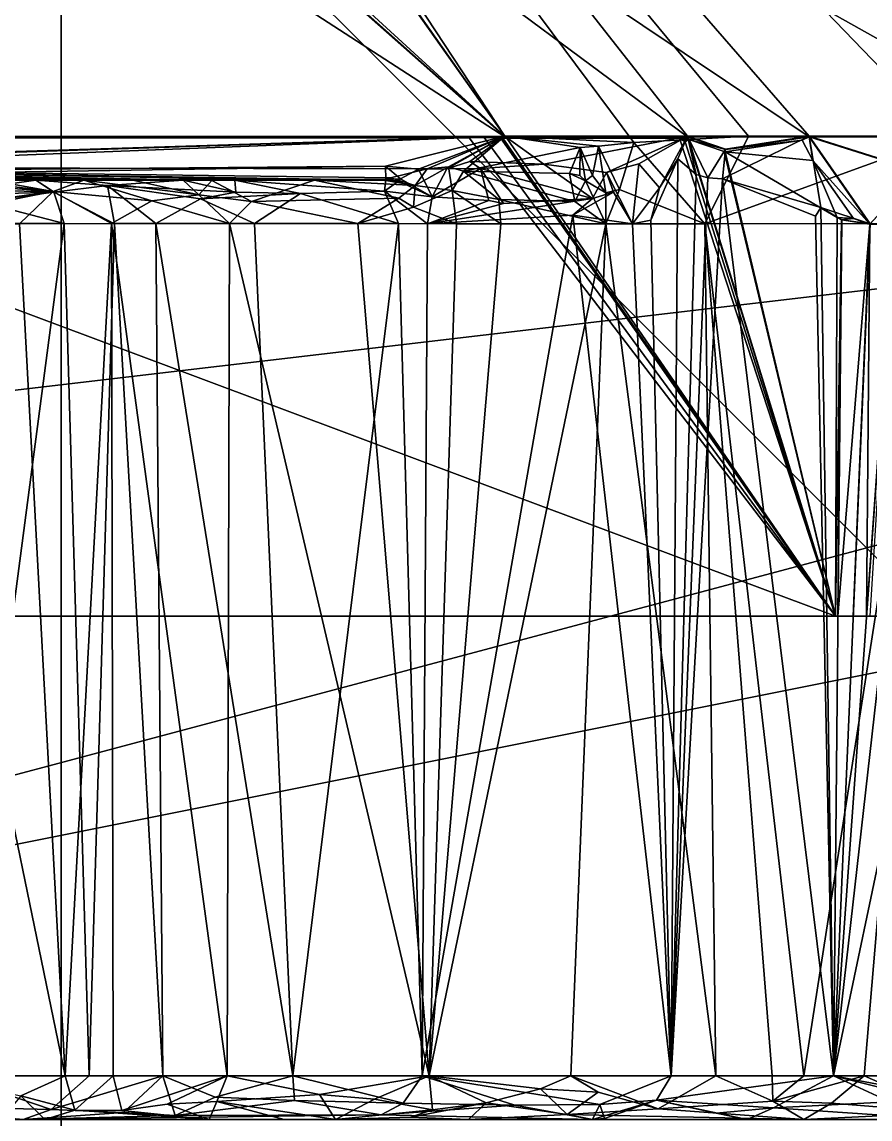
# Model space of a CAD drawing. Extents: x -30 to 83, y -53 to 60.
# Drawn here: x 4.82 to 8.7, y -9.3 to -4.28 of the extents above; entities that cross this region are included whole.
import ezdxf

# ---------------------------------------------------------------- set-up
doc = ezdxf.new("R2010")
doc.units = 0
doc.header["$MEASUREMENT"] = 0

msp = doc.modelspace()

# ---------------------------------------------------------------- linework, layer by layer
for points in [[(63.169998, -40), (-9.17, -40), (63.169998, 60)], [(-9.17, 60), (63.169998, 60), (-9.17, -40)], [(-7.187, 58, 2), (-7.187, -40, 2), (61.187, -40, 2)], [(61.187, 58, 2), (-7.187, 58, 2), (61.187, -40, 2)], [(2.69901, 1.776681, 54.30022), (25, 17.190451, 54.30022), (9.932811, -4.822289, 54.300491)], [(2.5592, 1.504281, 66.700218), (7.02967, -4.802359, 66.700218), (2.69901, 1.776681, 66.700218)], [(2.5827, 1.512871, 54.30022), (2.69901, 1.776681, 54.30022), (7.02967, -4.802359, 54.30022)], [(25.003, 1.777, 53.998001), (2.697, -0.973, 53.998001), (9.813, -4.804, 53.998001)], [(25.000391, 1.782931, 66.700218), (2.69901, 1.776681, 66.700218), (10.09194, -4.802359, 66.700218)], [(9.81355, -4.802359, 54.30022), (2.69901, 1.776681, 54.30022), (9.932811, -4.822289, 54.300491)], [(9.81355, -4.802359, 66.700218), (10.09194, -4.802359, 66.700218), (2.69901, 1.776681, 66.700218)], [(7.02967, -4.802359, 66.700218), (7.619431, -4.830999, 66.699379), (2.69901, 1.776681, 66.700218)], [(8.14322, -4.802359, 66.700218), (9.047991, -4.802359, 66.700218), (2.69901, 1.776681, 66.700218)], [(9.047991, -4.802359, 66.700218), (9.81355, -4.802359, 66.700218), (2.69901, 1.776681, 66.700218)], [(7.619431, -4.830999, 66.699379), (8.14322, -4.802359, 66.700218), (2.69901, 1.776681, 66.700218)], [(8.421611, -4.802359, 54.30022), (7.864841, -4.802359, 54.30022), (2.69901, 1.776681, 54.30022)], [(7.864841, -4.802359, 54.30022), (7.02967, -4.802359, 54.30022), (2.69901, 1.776681, 54.30022)], [(9.53516, -4.802359, 54.30022), (8.421611, -4.802359, 54.30022), (2.69901, 1.776681, 54.30022)], [(9.81355, -4.802359, 54.30022), (9.53516, -4.802359, 54.30022), (2.69901, 1.776681, 54.30022)], [(7.02967, -4.802359, 54.30022), (2.69823, -0.972269, 54.30022), (2.5827, 1.512871, 54.30022)], [(2.5592, 1.504281, 66.700218), (2.60578, -0.750719, 66.700218), (7.02967, -4.802359, 66.700218)], [(2.69685, -0.953479, 66.700218), (7.02967, -4.802359, 66.700218), (2.60578, -0.750719, 66.700218)], [(7.02967, -4.802359, 66.700218), (2.69685, -0.953479, 66.700218), (2.7, -4.803139, 66.700218)], [(-30, -1, 38), (30, -1, 38), (-30, -17, 38)], [(30, -17, 38), (-30, -17, 38), (30, -1, 38)], [(7.864, -4.804, 53.998001), (8.421, -4.804, 53.998001), (2.697, -0.973, 53.998001)], [(7.864, -4.804, 53.998001), (2.697, -0.973, 53.998001), (7.029, -4.804, 53.998001)], [(9.534, -4.804, 53.998001), (9.813, -4.804, 53.998001), (2.697, -0.973, 53.998001)], [(2.697268, -2, 53.998001), (7.029, -4.804, 53.998001), (2.697, -0.973, 53.998001)], [(8.421, -4.804, 53.998001), (9.534, -4.804, 53.998001), (2.697, -0.973, 53.998001)], [(7.02967, -4.802359, 54.30022), (2.7, -4.803139, 54.30022), (2.69823, -0.972269, 54.30022)], [(2.698, -4.804, 53.998001), (7.029, -4.804, 53.998001), (2.697268, -2, 53.998001)], [(-30, -2.998, 52.002998), (30, -2.998, 52.002998), (-4.003, -6.998, 52.002998)], [(30, -2.998, 39.998001), (-30, -2.998, 39.998001), (-30, -15.003, 39.998001)], [(-30, -15.003, 39.998001), (30, -15.003, 39.998001), (30, -2.998, 39.998001)], [(30, -6.998, 52.002998), (-4.003, -6.998, 52.002998), (30, -2.998, 52.002998)], [(5, -3, 52), (5, -3, 40), (5, -15, 40)], [(5, -3, 52), (5, -15, 40), (5, -15, 52)], [(75, -3, 52), (5, -3, 52), (21.252998, -7.997999, 52)], [(5, -15, 40), (5, -3, 40), (75, -15, 40)], [(75, -3, 40), (75, -15, 40), (5, -3, 40)], [(5, -3, 52), (5, -15, 52), (9.998001, -7.997999, 52)], [(9.998001, -7.997999, 52), (21.252998, -7.997999, 52), (5, -3, 52)], [(-4.003, -6.998, 54), (8.541072, -6.998, 54), (2.698, -4.809057, 54)], [(6.865566, -4.809057, 54), (2.698, -4.804, 53.998001), (2.698, -4.809057, 54)], [(7.029, -4.804, 53.998001), (2.698, -4.804, 53.998001), (6.865566, -4.809057, 54)], [(2.698, -4.809057, 54), (8.541072, -6.998, 54), (6.865566, -4.809057, 54)], [(6.48277, -4.939429, 54.356838), (2.7, -4.970589, 54.39249), (7.02967, -4.802359, 54.30022)], [(2.7, -4.803139, 54.30022), (7.02967, -4.802359, 54.30022), (2.7, -4.936859, 54.353519)], [(2.7, -4.936859, 54.353519), (7.02967, -4.802359, 54.30022), (2.7, -4.970589, 54.39249)], [(2.7, -4.803139, 66.700218), (2.7, -4.943999, 66.638817), (7.02967, -4.802359, 66.700218)], [(6.67409, -4.951569, 66.633163), (7.02967, -4.802359, 66.700218), (2.7, -4.943999, 66.638817)], [(6.48277, -4.939429, 54.356838), (7.02967, -4.802359, 54.30022), (6.63373, -4.952859, 54.3731)], [(6.63373, -4.952859, 54.3731), (7.02967, -4.802359, 54.30022), (6.76383, -4.950599, 54.365002)], [(6.77119, -4.942069, 66.644241), (7.02967, -4.802359, 66.700218), (6.67409, -4.951569, 66.633163)], [(6.86866, -4.917819, 54.335129), (6.76383, -4.950599, 54.365002), (7.02967, -4.802359, 54.30022)], [(6.77119, -4.942069, 66.644241), (6.839261, -4.962219, 66.623207), (7.02967, -4.802359, 66.700218)], [(6.839261, -4.962219, 66.623207), (7.373331, -4.853599, 66.695862), (7.02967, -4.802359, 66.700218)], [(6.934848, -4.807652, 54), (7.029, -4.804, 53.998001), (6.865566, -4.809057, 54)], [(6.865566, -4.809057, 54), (8.541072, -6.998, 54), (6.934848, -4.807652, 54)], [(7.20748, -4.930189, 54.337391), (6.86866, -4.917819, 54.335129), (7.02967, -4.802359, 54.30022)], [(7.009464, -4.808893, 54), (7.029, -4.804, 53.998001), (6.934848, -4.807652, 54)], [(6.934848, -4.807652, 54), (8.541072, -6.998, 54), (7.009464, -4.808893, 54)], [(7.018151, -4.80811, 54), (7.029, -4.804, 53.998001), (7.009464, -4.808893, 54)], [(7.009464, -4.808893, 54), (7.0198, -4.810571, 54), (7.018151, -4.80811, 54)], [(7.0198, -4.810571, 54), (7.009464, -4.808893, 54), (8.541072, -6.998, 54)], [(7.029, -4.804, 53.998001), (7.018151, -4.80811, 54), (7.020815, -4.808554, 54)], [(7.020815, -4.808554, 54), (7.018151, -4.80811, 54), (7.0198, -4.810571, 54)], [(7.0198, -4.810571, 54), (7.029, -4.804, 53.998001), (7.020815, -4.808554, 54)], [(7.038568, -4.810865, 54), (7.029, -4.804, 53.998001), (7.0198, -4.810571, 54)], [(7.038568, -4.810865, 54), (7.0198, -4.810571, 54), (8.541072, -6.998, 54)], [(7.828433, -4.810865, 54), (7.029, -4.804, 53.998001), (7.038568, -4.810865, 54)], [(7.029, -4.804, 53.998001), (7.828433, -4.810865, 54), (7.864, -4.804, 53.998001)], [(7.02967, -4.802359, 66.700218), (7.457591, -4.847859, 66.696999), (7.619431, -4.830999, 66.699379)], [(7.373331, -4.853599, 66.695862), (7.457591, -4.847859, 66.696999), (7.02967, -4.802359, 66.700218)], [(7.864841, -4.802359, 54.30022), (7.20748, -4.930189, 54.337391), (7.02967, -4.802359, 54.30022)], [(7.828433, -4.810865, 54), (7.038568, -4.810865, 54), (8.541072, -6.998, 54)], [(7.20748, -4.930189, 54.337391), (7.864841, -4.802359, 54.30022), (7.49355, -4.968379, 54.35033)], [(7.49355, -4.968379, 54.35033), (7.864841, -4.802359, 54.30022), (7.64196, -4.928569, 54.326328)], [(8.14322, -4.802359, 66.700218), (7.619431, -4.830999, 66.699379), (7.94399, -5.202229, 66.653648)], [(7.73642, -5.038079, 54.362251), (7.64196, -4.928569, 54.326328), (7.864841, -4.802359, 54.30022)], [(7.864841, -4.802359, 54.30022), (7.82039, -4.905899, 54.3097), (7.73642, -5.038079, 54.362251)], [(7.82039, -4.905899, 54.3097), (7.864841, -4.802359, 54.30022), (7.904591, -4.977239, 54.32859)], [(7.84916, -4.81064, 54), (7.864, -4.804, 53.998001), (7.828433, -4.810865, 54)], [(7.846846, -4.813692, 54), (7.84916, -4.81064, 54), (7.828433, -4.810865, 54)], [(7.828433, -4.810865, 54), (8.541072, -6.998, 54), (7.854, -4.826889, 54)], [(7.846846, -4.813692, 54), (7.828433, -4.810865, 54), (7.854, -4.826889, 54)], [(7.864, -4.804, 53.998001), (7.84916, -4.81064, 54), (7.846846, -4.813692, 54)], [(7.859838, -4.811581, 54), (7.864, -4.804, 53.998001), (7.846846, -4.813692, 54)], [(7.859838, -4.811581, 54), (7.846846, -4.813692, 54), (7.854, -4.826889, 54)], [(7.866857, -4.8165, 54), (7.864, -4.804, 53.998001), (7.854, -4.826889, 54)], [(7.854, -4.826889, 54), (7.864, -4.804, 53.998001), (7.859838, -4.811581, 54)], [(7.854, -4.826889, 54), (8.541072, -6.998, 54), (7.866857, -4.8165, 54)], [(7.864, -4.804, 53.998001), (7.870345, -4.817103, 54), (8.038, -4.863, 53.998001)], [(7.870345, -4.817103, 54), (7.864, -4.804, 53.998001), (7.866857, -4.8165, 54)], [(8.038, -4.863, 53.998001), (8.421, -4.804, 53.998001), (7.864, -4.804, 53.998001)], [(8.0386, -4.861809, 54.299999), (7.95679, -4.992759, 54.32906), (7.864841, -4.802359, 54.30022)], [(8.421611, -4.802359, 54.30022), (8.0386, -4.861809, 54.299999), (7.864841, -4.802359, 54.30022)], [(7.95679, -4.992759, 54.32906), (7.904591, -4.977239, 54.32859), (7.864841, -4.802359, 54.30022)], [(7.870345, -4.817103, 54), (7.866857, -4.8165, 54), (8.541072, -6.998, 54)], [(8.032345, -4.872035, 54), (8.038, -4.863, 53.998001), (7.870345, -4.817103, 54)], [(8.032345, -4.872035, 54), (7.870345, -4.817103, 54), (8.541072, -6.998, 54)], [(9.00358, -5.201459, 66.68441), (9.047991, -4.802359, 66.700218), (7.94399, -5.202229, 66.653648)], [(8.14322, -4.802359, 66.700218), (7.94399, -5.202229, 66.653648), (9.047991, -4.802359, 66.700218)], [(8.47397, -5.127789, 54.306149), (8.02459, -4.996419, 54.325909), (8.421611, -4.802359, 54.30022)], [(8.0386, -4.861809, 54.299999), (8.421611, -4.802359, 54.30022), (8.02459, -4.996419, 54.325909)], [(8.421, -4.804, 53.998001), (8.038, -4.863, 53.998001), (8.38924, -4.81952, 54)], [(8.438334, -4.912333, 54), (8.421, -4.804, 53.998001), (8.38924, -4.81952, 54)], [(8.421, -4.804, 53.998001), (8.438334, -4.912333, 54), (8.699, -5.204, 53.998001)], [(8.421, -4.804, 53.998001), (8.699, -5.204, 53.998001), (8.92, -4.962, 53.999001)], [(8.421, -4.804, 53.998001), (8.92, -4.962, 53.999001), (9.534, -4.804, 53.998001)], [(8.700001, -5.202229, 54.30022), (8.421611, -4.802359, 54.30022), (8.921181, -4.960719, 54.301949)], [(8.421611, -4.802359, 54.30022), (9.53516, -4.802359, 54.30022), (8.921181, -4.960719, 54.301949)], [(8.700001, -5.202229, 54.30022), (8.47397, -5.127789, 54.306149), (8.421611, -4.802359, 54.30022)], [(6.839261, -4.962219, 66.623207), (7.32478, -4.973029, 66.635841), (7.373331, -4.853599, 66.695862)], [(7.373331, -4.853599, 66.695862), (7.32478, -4.973029, 66.635841), (7.37215, -4.981309, 66.631851)], [(7.373331, -4.853599, 66.695862), (7.37215, -4.981309, 66.631851), (7.39729, -5.006779, 66.613533)], [(7.373331, -4.853599, 66.695862), (7.42939, -4.981219, 66.636459), (7.457591, -4.847859, 66.696999)], [(7.373331, -4.853599, 66.695862), (7.39729, -5.006779, 66.613533), (7.42939, -4.981219, 66.636459)], [(7.42939, -4.981219, 66.636459), (7.49157, -5.060579, 66.598343), (7.457591, -4.847859, 66.696999)], [(7.457591, -4.847859, 66.696999), (7.5532, -5.045719, 66.613358), (7.619431, -4.830999, 66.699379)], [(7.457591, -4.847859, 66.696999), (7.49157, -5.060579, 66.598343), (7.5532, -5.045719, 66.613358)], [(7.619431, -4.830999, 66.699379), (7.5532, -5.045719, 66.613358), (7.94399, -5.202229, 66.653648)], [(8.0386, -4.861809, 54.299999), (8.02459, -4.996419, 54.325909), (7.95679, -4.992759, 54.32906)], [(8.03688, -4.8738, 54), (8.038, -4.863, 53.998001), (8.032345, -4.872035, 54)], [(8.03688, -4.8738, 54), (8.38924, -4.81952, 54), (8.038, -4.863, 53.998001)], [(8.438334, -4.912333, 54), (8.38924, -4.81952, 54), (8.03688, -4.8738, 54)], [(6.91705, -4.949599, 54.361401), (6.76383, -4.950599, 54.365002), (6.86866, -4.917819, 54.335129)], [(7.20748, -4.930189, 54.337391), (6.91705, -4.949599, 54.361401), (6.86866, -4.917819, 54.335129)], [(7.78947, -9.100949, 54.371361), (7.69628, -5.186109, 54.382099), (7.82039, -4.905899, 54.3097)], [(7.73642, -5.038079, 54.362251), (7.82039, -4.905899, 54.3097), (7.69628, -5.186109, 54.382099)], [(7.78947, -9.100949, 54.371361), (7.82039, -4.905899, 54.3097), (7.904591, -4.977239, 54.32859)], [(8.032345, -4.872035, 54), (8.541072, -6.998, 54), (8.03688, -4.8738, 54)], [(8.5498, -5.1738, 54), (8.03688, -4.8738, 54), (8.541072, -6.998, 54)], [(8.03688, -4.8738, 54), (8.5498, -5.1738, 54), (8.438334, -4.912333, 54)], [(8.623667, -5.179, 54), (8.699, -5.204, 53.998001), (8.438334, -4.912333, 54)], [(8.623667, -5.179, 54), (8.438334, -4.912333, 54), (8.5498, -5.1738, 54)], [(2.69895, -4.998839, 54.465302), (6.48277, -4.939429, 54.356838), (6.48486, -4.999809, 54.48209)], [(2.7, -4.970589, 54.39249), (6.48277, -4.939429, 54.356838), (2.69895, -4.998839, 54.465302)], [(4.672091, -5.002289, 65.47374), (4.88426, -5.002299, 65.637337), (2.7, -4.943999, 66.638817)], [(2.7, -4.943999, 66.638817), (4.88426, -5.002299, 65.637337), (5.102611, -5.002299, 65.792549)], [(5.102611, -5.002299, 65.792549), (5.327271, -5.002299, 65.938477), (2.7, -4.943999, 66.638817)], [(5.327271, -5.002299, 65.938477), (5.55785, -5.002299, 66.074883), (2.7, -4.943999, 66.638817)], [(5.55785, -5.002299, 66.074883), (5.688301, -5.004359, 66.114677), (2.7, -4.943999, 66.638817)], [(5.688301, -5.004359, 66.114677), (6.15884, -5.002399, 66.36937), (2.7, -4.943999, 66.638817)], [(6.47492, -5.002279, 66.500557), (2.7, -4.943999, 66.638817), (6.15884, -5.002399, 66.36937)], [(6.505661, -4.992549, 66.548103), (6.67409, -4.951569, 66.633163), (2.7, -4.943999, 66.638817)], [(6.505661, -4.992549, 66.548103), (2.7, -4.943999, 66.638817), (6.47492, -5.002279, 66.500557)], [(6.551661, -4.996619, 54.465881), (6.48486, -4.999809, 54.48209), (6.48277, -4.939429, 54.356838)], [(6.48277, -4.939429, 54.356838), (6.63373, -4.952859, 54.3731), (6.551661, -4.996619, 54.465881)], [(6.67409, -4.951569, 66.633163), (6.505661, -4.992549, 66.548103), (6.6192, -5.027919, 66.449181)], [(6.69629, -5.079009, 54.587421), (6.551661, -4.996619, 54.465881), (6.63373, -4.952859, 54.3731)], [(6.78825, -5.050089, 66.466888), (6.77119, -4.942069, 66.644241), (6.6192, -5.027919, 66.449181)], [(6.77119, -4.942069, 66.644241), (6.67409, -4.951569, 66.633163), (6.6192, -5.027919, 66.449181)], [(6.76383, -4.950599, 54.365002), (6.69629, -5.079009, 54.587421), (6.63373, -4.952859, 54.3731)], [(6.91705, -4.949599, 54.361401), (6.95631, -5.096189, 54.526089), (6.69629, -5.079009, 54.587421)], [(6.76383, -4.950599, 54.365002), (6.91705, -4.949599, 54.361401), (6.69629, -5.079009, 54.587421)], [(6.839261, -4.962219, 66.623207), (6.77119, -4.942069, 66.644241), (6.78825, -5.050089, 66.466888)], [(6.839261, -4.962219, 66.623207), (6.78825, -5.050089, 66.466888), (7.00133, -5.091249, 66.488762)], [(7.00133, -5.091249, 66.488762), (7.3488, -5.100429, 66.563004), (6.839261, -4.962219, 66.623207)], [(6.839261, -4.962219, 66.623207), (7.3488, -5.100429, 66.563004), (7.32478, -4.973029, 66.635841)], [(7.430221, -5.086389, 54.418491), (6.91705, -4.949599, 54.361401), (7.20748, -4.930189, 54.337391)], [(7.430221, -5.086389, 54.418491), (7.022501, -5.110209, 54.515301), (6.91705, -4.949599, 54.361401)], [(6.91705, -4.949599, 54.361401), (7.022501, -5.110209, 54.515301), (6.95631, -5.096189, 54.526089)], [(7.20748, -4.930189, 54.337391), (7.49355, -4.968379, 54.35033), (7.430221, -5.086389, 54.418491)], [(7.49355, -4.968379, 54.35033), (7.52627, -5.057479, 54.396198), (7.430221, -5.086389, 54.418491)], [(7.64196, -4.928569, 54.326328), (7.612791, -5.202229, 54.39629), (7.49355, -4.968379, 54.35033)], [(7.52627, -5.057479, 54.396198), (7.49355, -4.968379, 54.35033), (7.612791, -5.202229, 54.39629)], [(7.612791, -5.202229, 54.39629), (7.64196, -4.928569, 54.326328), (7.73642, -5.038079, 54.362251)], [(8.812, -5.204, 53.999001), (8.92, -4.962, 53.999001), (8.699, -5.204, 53.998001)], [(2.69895, -4.998839, 54.465302), (5.793571, -5.002289, 54.798229), (5.55785, -5.002299, 54.92556)], [(5.55785, -5.002299, 54.92556), (4.88426, -5.002299, 55.363102), (2.69895, -4.998839, 54.465302)], [(6.48486, -4.999809, 54.48209), (5.793571, -5.002289, 54.798229), (2.69895, -4.998839, 54.465302)], [(4.88426, -5.002299, 55.363102), (4.46797, -5.002299, 55.70023), (2.69895, -4.998839, 54.465302)], [(4.96293, -5.054399, 65.531418), (4.270781, -5.002299, 65.118874), (4.1666, -5.045869, 64.847687)], [(4.270781, -5.002299, 65.118874), (4.96293, -5.054399, 65.531418), (4.52764, -5.003329, 65.333229)], [(4.375041, -5.075049, 55.990292), (4.88426, -5.002299, 55.363102), (4.96606, -5.058199, 55.473228)], [(4.88426, -5.002299, 55.363102), (4.375041, -5.075049, 55.990292), (4.46797, -5.002299, 55.70023)], [(4.672091, -5.002289, 65.47374), (4.52764, -5.003329, 65.333229), (4.96293, -5.054399, 65.531418)], [(4.96293, -5.054399, 65.531418), (4.88426, -5.002299, 65.637337), (4.672091, -5.002289, 65.47374)], [(4.96293, -5.054399, 65.531418), (5.102611, -5.002299, 65.792549), (4.88426, -5.002299, 65.637337)], [(5.21157, -5.027959, 55.25132), (4.96606, -5.058199, 55.473228), (4.88426, -5.002299, 55.363102)], [(5.21157, -5.027959, 55.25132), (4.88426, -5.002299, 55.363102), (5.55785, -5.002299, 54.92556)], [(5.414041, -5.097589, 65.798576), (5.102611, -5.002299, 65.792549), (4.96293, -5.054399, 65.531418)], [(5.102611, -5.002299, 65.792549), (5.414041, -5.097589, 65.798576), (5.63007, -5.069539, 65.946739)], [(5.102611, -5.002299, 65.792549), (5.63007, -5.069539, 65.946739), (5.327271, -5.002299, 65.938477)], [(5.79821, -5.058589, 54.951832), (5.21157, -5.027959, 55.25132), (5.55785, -5.002299, 54.92556)], [(5.63007, -5.069539, 65.946739), (5.55785, -5.002299, 66.074883), (5.327271, -5.002299, 65.938477)], [(5.793571, -5.002289, 54.798229), (5.79821, -5.058589, 54.951832), (5.55785, -5.002299, 54.92556)], [(5.688301, -5.004359, 66.114677), (5.55785, -5.002299, 66.074883), (5.63007, -5.069539, 65.946739)], [(5.688301, -5.004359, 66.114677), (5.63007, -5.069539, 65.946739), (5.87092, -5.100829, 66.050461)], [(6.15884, -5.002399, 66.36937), (5.688301, -5.004359, 66.114677), (5.87092, -5.100829, 66.050461)], [(5.793571, -5.002289, 54.798229), (6.48486, -4.999809, 54.48209), (6.478611, -5.053939, 54.639591)], [(5.793571, -5.002289, 54.798229), (6.478611, -5.053939, 54.639591), (6.093781, -5.063629, 54.810402)], [(5.79821, -5.058589, 54.951832), (5.793571, -5.002289, 54.798229), (6.093781, -5.063629, 54.810402)], [(5.87092, -5.100829, 66.050461), (6.54378, -5.084699, 66.355919), (6.15884, -5.002399, 66.36937)], [(6.15884, -5.002399, 66.36937), (6.6192, -5.027919, 66.449181), (6.47492, -5.002279, 66.500557)], [(6.54378, -5.084699, 66.355919), (6.6192, -5.027919, 66.449181), (6.15884, -5.002399, 66.36937)], [(6.47492, -5.002279, 66.500557), (6.6192, -5.027919, 66.449181), (6.505661, -4.992549, 66.548103)], [(6.478611, -5.053939, 54.639591), (6.48486, -4.999809, 54.48209), (6.54285, -5.007639, 54.52021)], [(6.69629, -5.079009, 54.587421), (6.478611, -5.053939, 54.639591), (6.54285, -5.007639, 54.52021)], [(6.551661, -4.996619, 54.465881), (6.54285, -5.007639, 54.52021), (6.48486, -4.999809, 54.48209)], [(6.69629, -5.079009, 54.587421), (6.54285, -5.007639, 54.52021), (6.551661, -4.996619, 54.465881)], [(7.37215, -4.981309, 66.631851), (7.32478, -4.973029, 66.635841), (7.39729, -5.006779, 66.613533)], [(7.39729, -5.006779, 66.613533), (7.32478, -4.973029, 66.635841), (7.3488, -5.100429, 66.563004)], [(7.49115, -5.202229, 66.57885), (7.39729, -5.006779, 66.613533), (7.3488, -5.100429, 66.563004)], [(7.39729, -5.006779, 66.613533), (7.49157, -5.060579, 66.598343), (7.42939, -4.981219, 66.636459)], [(7.39729, -5.006779, 66.613533), (7.49115, -5.202229, 66.57885), (7.49157, -5.060579, 66.598343)], [(7.78947, -9.100949, 54.371361), (7.904591, -4.977239, 54.32859), (7.95679, -4.992759, 54.32906)], [(8.02459, -4.996419, 54.325909), (7.78947, -9.100949, 54.371361), (7.95679, -4.992759, 54.32906)], [(8.53201, -9.100949, 54.302509), (7.78947, -9.100949, 54.371361), (8.02459, -4.996419, 54.325909)], [(8.47397, -5.127789, 54.306149), (8.450541, -5.167469, 54.306129), (8.02459, -4.996419, 54.325909)], [(8.450541, -5.167469, 54.306129), (8.53201, -9.100949, 54.302509), (8.02459, -4.996419, 54.325909)], [(4.96293, -5.054399, 65.531418), (4.1666, -5.045869, 64.847687), (4.39784, -5.131939, 64.986374)], [(4.80932, -5.202229, 65.327499), (4.96293, -5.054399, 65.531418), (4.21381, -5.202229, 64.779716)], [(4.96293, -5.054399, 65.531418), (4.39784, -5.131939, 64.986374), (4.21381, -5.202229, 64.779716)], [(4.63121, -5.102169, 55.78677), (4.375041, -5.075049, 55.990292), (4.96606, -5.058199, 55.473228)], [(4.63121, -5.102169, 55.78677), (4.96606, -5.058199, 55.473228), (5.013061, -5.201829, 55.51561)], [(4.96293, -5.054399, 65.531418), (4.80932, -5.202229, 65.327499), (5.22921, -5.201829, 65.637657)], [(5.414041, -5.097589, 65.798576), (4.96293, -5.054399, 65.531418), (5.22921, -5.201829, 65.637657)], [(4.96606, -5.058199, 55.473228), (5.21157, -5.027959, 55.25132), (5.24381, -5.202229, 55.352909)], [(4.96606, -5.058199, 55.473228), (5.24381, -5.202229, 55.352909), (5.013061, -5.201829, 55.51561)], [(5.24381, -5.202229, 55.352909), (5.21157, -5.027959, 55.25132), (5.432271, -5.200659, 55.231251)], [(5.432271, -5.200659, 55.231251), (5.21157, -5.027959, 55.25132), (5.6369, -5.088509, 55.065811)], [(5.6369, -5.088509, 55.065811), (5.21157, -5.027959, 55.25132), (5.79821, -5.058589, 54.951832)], [(6.093781, -5.063629, 54.810402), (5.6369, -5.088509, 55.065811), (5.79821, -5.058589, 54.951832)], [(5.6369, -5.088509, 55.065811), (6.093781, -5.063629, 54.810402), (5.8844, -5.200659, 54.97641)], [(6.093781, -5.063629, 54.810402), (6.54249, -5.200659, 54.68771), (5.8844, -5.200659, 54.97641)], [(6.478611, -5.053939, 54.639591), (6.54249, -5.200659, 54.68771), (6.093781, -5.063629, 54.810402)], [(6.67469, -5.202229, 54.64035), (6.478611, -5.053939, 54.639591), (6.69629, -5.079009, 54.587421)], [(6.67469, -5.202229, 54.64035), (6.54249, -5.200659, 54.68771), (6.478611, -5.053939, 54.639591)], [(6.61049, -5.126999, 66.353821), (6.6192, -5.027919, 66.449181), (6.54378, -5.084699, 66.355919)], [(6.78825, -5.050089, 66.466888), (6.6192, -5.027919, 66.449181), (6.61049, -5.126999, 66.353821)], [(6.78825, -5.050089, 66.466888), (6.61049, -5.126999, 66.353821), (6.80743, -5.202229, 66.404297)], [(7.00133, -5.091249, 66.488762), (6.78825, -5.050089, 66.466888), (7.01088, -5.202229, 66.465332)], [(6.80743, -5.202229, 66.404297), (7.01088, -5.202229, 66.465332), (6.78825, -5.050089, 66.466888)], [(7.52627, -5.057479, 54.396198), (7.612791, -5.202229, 54.39629), (7.339641, -5.163869, 54.450272)], [(7.430221, -5.086389, 54.418491), (7.52627, -5.057479, 54.396198), (7.339641, -5.163869, 54.450272)], [(7.5532, -5.045719, 66.613358), (7.49157, -5.060579, 66.598343), (7.49115, -5.202229, 66.57885)], [(7.94399, -5.202229, 66.653648), (7.5532, -5.045719, 66.613358), (7.49115, -5.202229, 66.57885)], [(7.612791, -5.202229, 54.39629), (7.73642, -5.038079, 54.362251), (7.69628, -5.186109, 54.382099)], [(5.013061, -5.201829, 55.51561), (4.31297, -5.201829, 56.121132), (4.63121, -5.102169, 55.78677)], [(5.414041, -5.097589, 65.798576), (5.22921, -5.201829, 65.637657), (5.77003, -5.200659, 65.962677)], [(5.63007, -5.069539, 65.946739), (5.414041, -5.097589, 65.798576), (5.77003, -5.200659, 65.962677)], [(5.432271, -5.200659, 55.231251), (5.6369, -5.088509, 55.065811), (5.8844, -5.200659, 54.97641)], [(5.63007, -5.069539, 65.946739), (5.77003, -5.200659, 65.962677), (5.87092, -5.100829, 66.050461)], [(5.87092, -5.100829, 66.050461), (5.77003, -5.200659, 65.962677), (6.35625, -5.200659, 66.240158)], [(6.35625, -5.200659, 66.240158), (6.54378, -5.084699, 66.355919), (5.87092, -5.100829, 66.050461)], [(6.35625, -5.200659, 66.240158), (6.61049, -5.126999, 66.353821), (6.54378, -5.084699, 66.355919)], [(6.95631, -5.096189, 54.526089), (6.67469, -5.202229, 54.64035), (6.69629, -5.079009, 54.587421)], [(7.339641, -5.163869, 54.450272), (6.67469, -5.202229, 54.64035), (7.430221, -5.086389, 54.418491)], [(7.022501, -5.110209, 54.515301), (7.430221, -5.086389, 54.418491), (6.67469, -5.202229, 54.64035)], [(7.022501, -5.110209, 54.515301), (6.67469, -5.202229, 54.64035), (6.95631, -5.096189, 54.526089)], [(7.01088, -5.202229, 66.465332), (7.49115, -5.202229, 66.57885), (7.00133, -5.091249, 66.488762)], [(7.3488, -5.100429, 66.563004), (7.00133, -5.091249, 66.488762), (7.49115, -5.202229, 66.57885)], [(6.35625, -5.200659, 66.240158), (6.80743, -5.202229, 66.404297), (6.61049, -5.126999, 66.353821)], [(6.67469, -5.202229, 54.64035), (7.339641, -5.163869, 54.450272), (6.65159, -9.100949, 54.652222)], [(6.65159, -9.100949, 54.652222), (7.339641, -5.163869, 54.450272), (7.78947, -9.100949, 54.371361)], [(7.339641, -5.163869, 54.450272), (7.612791, -5.202229, 54.39629), (7.78947, -9.100949, 54.371361)], [(8.450541, -5.167469, 54.306129), (8.47397, -5.127789, 54.306149), (8.53201, -9.100949, 54.302509)], [(8.47397, -5.127789, 54.306149), (8.700001, -5.202229, 54.30022), (8.570271, -5.184039, 54.30191)], [(8.570271, -5.184039, 54.30191), (8.53201, -9.100949, 54.302509), (8.47397, -5.127789, 54.306149)], [(4.80932, -5.202229, 65.327499), (4.21381, -5.202229, 64.779716), (5.01791, -9.100949, 65.488419)], [(5.01791, -9.100949, 65.488419), (4.21381, -5.202229, 64.779716), (4.400311, -9.100949, 64.967064)], [(4.31297, -5.201829, 56.121132), (5.013061, -5.201829, 55.51561), (4.49943, -9.100949, 55.942039)], [(4.49943, -9.100949, 55.942039), (5.013061, -5.201829, 55.51561), (5.12807, -9.100949, 55.434349)], [(5.22921, -5.201829, 65.637657), (4.80932, -5.202229, 65.327499), (5.01791, -9.100949, 65.488419)], [(5.24381, -5.202229, 55.352909), (5.12807, -9.100949, 55.434349), (5.013061, -5.201829, 55.51561)], [(5.01791, -9.100949, 65.488419), (5.23823, -9.100949, 65.643768), (5.22921, -5.201829, 65.637657)], [(5.12807, -9.100949, 55.434349), (5.24381, -5.202229, 55.352909), (5.46509, -9.100949, 55.211052)], [(5.22921, -5.201829, 65.637657), (5.759161, -9.100949, 65.953789), (5.77003, -5.200659, 65.962677)], [(5.23823, -9.100949, 65.643768), (5.759161, -9.100949, 65.953789), (5.22921, -5.201829, 65.637657)], [(5.432271, -5.200659, 55.231251), (5.46509, -9.100949, 55.211052), (5.24381, -5.202229, 55.352909)], [(5.8844, -5.200659, 54.97641), (6.058681, -9.100949, 54.89262), (5.432271, -5.200659, 55.231251)], [(5.46509, -9.100949, 55.211052), (5.432271, -5.200659, 55.231251), (6.058681, -9.100949, 54.89262)], [(5.759161, -9.100949, 65.953789), (6.6822, -9.100949, 66.362679), (5.77003, -5.200659, 65.962677)], [(6.35625, -5.200659, 66.240158), (5.77003, -5.200659, 65.962677), (6.6822, -9.100949, 66.362679)], [(5.8844, -5.200659, 54.97641), (6.54249, -5.200659, 54.68771), (6.058681, -9.100949, 54.89262)], [(6.65159, -9.100949, 54.652222), (6.058681, -9.100949, 54.89262), (6.54249, -5.200659, 54.68771)], [(6.80743, -5.202229, 66.404297), (6.35625, -5.200659, 66.240158), (6.6822, -9.100949, 66.362679)], [(6.67469, -5.202229, 54.64035), (6.65159, -9.100949, 54.652222), (6.54249, -5.200659, 54.68771)], [(7.01088, -5.202229, 66.465332), (6.6822, -9.100949, 66.362679), (7.49115, -5.202229, 66.57885)], [(7.330491, -9.100949, 66.54557), (7.49115, -5.202229, 66.57885), (6.6822, -9.100949, 66.362679)], [(7.01088, -5.202229, 66.465332), (6.80743, -5.202229, 66.404297), (6.6822, -9.100949, 66.362679)], [(7.99431, -9.100949, 66.65992), (7.49115, -5.202229, 66.57885), (7.330491, -9.100949, 66.54557)], [(7.94399, -5.202229, 66.653648), (7.49115, -5.202229, 66.57885), (7.99431, -9.100949, 66.65992)], [(7.69628, -5.186109, 54.382099), (7.78947, -9.100949, 54.371361), (7.612791, -5.202229, 54.39629)], [(9.00358, -5.201459, 66.68441), (7.94399, -5.202229, 66.653648), (8.397221, -9.100949, 66.691566)], [(8.397221, -9.100949, 66.691566), (7.94399, -5.202229, 66.653648), (8.25245, -9.100949, 66.684052)], [(8.25245, -9.100949, 66.684052), (7.94399, -5.202229, 66.653648), (7.99431, -9.100949, 66.65992)], [(9.00358, -5.201459, 66.68441), (8.397221, -9.100949, 66.691566), (8.672111, -9.100949, 66.698799)], [(8.700001, -5.202229, 54.30022), (8.53201, -9.100949, 54.302509), (8.570271, -5.184039, 54.30191)], [(8.700001, -5.202229, 54.30022), (8.81251, -5.202229, 54.301239), (8.53201, -9.100949, 54.302509)], [(8.81251, -5.202229, 54.301239), (8.97243, -5.202229, 54.30621), (8.53201, -9.100949, 54.302509)], [(8.97243, -5.202229, 54.30621), (9.35112, -5.202229, 54.334499), (8.53201, -9.100949, 54.302509)], [(8.53201, -9.100949, 54.302509), (9.35112, -5.202229, 54.334499), (9.473391, -9.100949, 54.350132)], [(8.5498, -5.1738, 54), (8.541072, -6.998, 54), (8.569, -5.185, 53.999001)], [(8.551416, -6.998, 53.999462), (8.569, -5.185, 53.999001), (8.541072, -6.998, 54)], [(8.5498, -5.1738, 54), (8.569, -5.185, 53.999001), (8.623667, -5.179, 54)], [(8.569, -5.185, 53.999001), (8.551416, -6.998, 53.999462), (8.699, -5.204, 53.998001)], [(8.6217, -6.998, 53.99892), (8.699, -5.204, 53.998001), (8.551416, -6.998, 53.999462)], [(8.699, -5.204, 53.998001), (8.623667, -5.179, 54), (8.569, -5.185, 53.999001)], [(8.699, -5.204, 53.998001), (8.6217, -6.998, 53.99892), (8.682707, -6.998, 53.999458)], [(9.070971, -9.100949, 66.689102), (9.00358, -5.201459, 66.68441), (8.672111, -9.100949, 66.698799)], [(8.682707, -6.998, 53.999458), (8.699983, -6.998, 54), (8.812, -5.204, 53.999001)], [(8.682707, -6.998, 53.999458), (8.812, -5.204, 53.999001), (8.699, -5.204, 53.998001)], [(8.6217, -6.998, 53.99892), (-4.003, -6.998, 52.002998), (8.682707, -6.998, 53.999458)], [(8.551416, -6.998, 53.999462), (-4.003, -6.998, 52.002998), (8.6217, -6.998, 53.99892)], [(-4.003, -6.998, 54), (-4.003, -6.998, 52.002998), (8.541072, -6.998, 54)], [(8.551416, -6.998, 53.999462), (8.541072, -6.998, 54), (-4.003, -6.998, 52.002998)], [(30, -6.998, 52.002998), (8.682707, -6.998, 53.999458), (-4.003, -6.998, 52.002998)], [(8.682707, -6.998, 53.999458), (30, -6.998, 52.002998), (8.699983, -6.998, 54)], [(9.998001, -13.003, 52), (9.998001, -7.997999, 52), (5, -15, 52)], [(4.49943, -9.100949, 55.942039), (4.95377, -9.255409, 55.659241), (4.06459, -9.23354, 56.461658)], [(4.81452, -9.192829, 65.301567), (5.01791, -9.100949, 65.488419), (4.400311, -9.100949, 64.967064)], [(4.95377, -9.255409, 55.659241), (4.49943, -9.100949, 55.942039), (5.12807, -9.100949, 55.434349)], [(4.81452, -9.192829, 65.301567), (5.061491, -9.258149, 65.418678), (5.01791, -9.100949, 65.488419)], [(5.46509, -9.100949, 55.211052), (4.95377, -9.255409, 55.659241), (5.12807, -9.100949, 55.434349)], [(5.28491, -9.268139, 55.437912), (4.95377, -9.255409, 55.659241), (5.46509, -9.100949, 55.211052)], [(5.23823, -9.100949, 65.643768), (5.01791, -9.100949, 65.488419), (5.061491, -9.258149, 65.418678)], [(5.061491, -9.258149, 65.418678), (5.276731, -9.25882, 65.574661), (5.23823, -9.100949, 65.643768)], [(5.759161, -9.100949, 65.953789), (5.23823, -9.100949, 65.643768), (5.276731, -9.25882, 65.574661)], [(5.48501, -9.22998, 65.743462), (5.759161, -9.100949, 65.953789), (5.276731, -9.25882, 65.574661)], [(5.46509, -9.100949, 55.211052), (5.52069, -9.28231, 55.31517), (5.28491, -9.268139, 55.437912)], [(5.70466, -9.19844, 55.102402), (5.46509, -9.100949, 55.211052), (6.058681, -9.100949, 54.89262)], [(5.46509, -9.100949, 55.211052), (5.70466, -9.19844, 55.102402), (5.52069, -9.28231, 55.31517)], [(5.48501, -9.22998, 65.743462), (5.71132, -9.217849, 65.886047), (5.759161, -9.100949, 65.953789)], [(6.058681, -9.100949, 54.89262), (6.066791, -9.213369, 54.928169), (5.70466, -9.19844, 55.102402)], [(5.759161, -9.100949, 65.953789), (5.71132, -9.217849, 65.886047), (6.18205, -9.186659, 66.142593)], [(6.6822, -9.100949, 66.362679), (5.759161, -9.100949, 65.953789), (6.18205, -9.186659, 66.142593)], [(6.65159, -9.100949, 54.652222), (6.563931, -9.225359, 54.730282), (6.058681, -9.100949, 54.89262)], [(6.058681, -9.100949, 54.89262), (6.563931, -9.225359, 54.730282), (6.066791, -9.213369, 54.928169)], [(6.43341, -9.207859, 66.236526), (6.6822, -9.100949, 66.362679), (6.18205, -9.186659, 66.142593)], [(6.6822, -9.100949, 66.362679), (6.43341, -9.207859, 66.236526), (6.69869, -9.256469, 66.288879)], [(6.563931, -9.225359, 54.730282), (6.65159, -9.100949, 54.652222), (7.07468, -9.234639, 54.57637)], [(7.46379, -9.232329, 54.480911), (6.65159, -9.100949, 54.652222), (7.78947, -9.100949, 54.371361)], [(7.07468, -9.234639, 54.57637), (6.65159, -9.100949, 54.652222), (7.46379, -9.232329, 54.480911)], [(6.6822, -9.100949, 66.362679), (6.69869, -9.256469, 66.288879), (6.944221, -9.22438, 66.396217)], [(7.19265, -9.160789, 66.503723), (6.6822, -9.100949, 66.362679), (6.944221, -9.22438, 66.396217)], [(7.19265, -9.160789, 66.503723), (7.330491, -9.100949, 66.54557), (6.6822, -9.100949, 66.362679)], [(7.455861, -9.174969, 66.558151), (7.330491, -9.100949, 66.54557), (7.19265, -9.160789, 66.503723)], [(7.330491, -9.100949, 66.54557), (7.455861, -9.174969, 66.558151), (7.729701, -9.251909, 66.546547)], [(7.330491, -9.100949, 66.54557), (7.729701, -9.251909, 66.546547), (7.99431, -9.100949, 66.65992)], [(7.78947, -9.100949, 54.371361), (7.723021, -9.211729, 54.412251), (7.46379, -9.232329, 54.480911)], [(8.25718, -9.247659, 54.381752), (7.723021, -9.211729, 54.412251), (8.53201, -9.100949, 54.302509)], [(8.53201, -9.100949, 54.302509), (7.723021, -9.211729, 54.412251), (7.78947, -9.100949, 54.371361)], [(8.25557, -9.216089, 66.640984), (7.99431, -9.100949, 66.65992), (7.729701, -9.251909, 66.546547)], [(8.25245, -9.100949, 66.684052), (7.99431, -9.100949, 66.65992), (8.25557, -9.216089, 66.640984)], [(8.25245, -9.100949, 66.684052), (8.25557, -9.216089, 66.640984), (8.397221, -9.100949, 66.691566)], [(8.52284, -9.225019, 66.64727), (8.672111, -9.100949, 66.698799), (8.25557, -9.216089, 66.640984)], [(8.672111, -9.100949, 66.698799), (8.397221, -9.100949, 66.691566), (8.25557, -9.216089, 66.640984)], [(8.53201, -9.100949, 54.302509), (8.790071, -9.220149, 54.341949), (8.25718, -9.247659, 54.381752)], [(9.05437, -9.268769, 66.596878), (8.672111, -9.100949, 66.698799), (8.52284, -9.225019, 66.64727)], [(8.53201, -9.100949, 54.302509), (9.473391, -9.100949, 54.350132), (9.321151, -9.249599, 54.401371)], [(8.53201, -9.100949, 54.302509), (9.321151, -9.249599, 54.401371), (9.05687, -9.232439, 54.360611)], [(8.53201, -9.100949, 54.302509), (9.05687, -9.232439, 54.360611), (8.790071, -9.220149, 54.341949)], [(9.05437, -9.268769, 66.596878), (9.070971, -9.100949, 66.689102), (8.672111, -9.100949, 66.698799)], [(6.944221, -9.22438, 66.396217), (7.313601, -9.277179, 66.428284), (7.19265, -9.160789, 66.503723)], [(7.455861, -9.174969, 66.558151), (7.19265, -9.160789, 66.503723), (7.313601, -9.277179, 66.428284)], [(7.455861, -9.174969, 66.558151), (7.313601, -9.277179, 66.428284), (7.729701, -9.251909, 66.546547)], [(3.49799, -9.300889, 57.513222), (4.06459, -9.23354, 56.461658), (4.8261, -9.300889, 55.920269)], [(4.95377, -9.255409, 55.659241), (4.8261, -9.300889, 55.920269), (4.06459, -9.23354, 56.461658)], [(4.925591, -9.300889, 65.164322), (4.81452, -9.192829, 65.301567), (4.72662, -9.300889, 64.996017)], [(4.81452, -9.192829, 65.301567), (4.925591, -9.300889, 65.164322), (5.061491, -9.258149, 65.418678)], [(5.67617, -9.300889, 65.680901), (5.48501, -9.22998, 65.743462), (5.276731, -9.25882, 65.574661)], [(5.48501, -9.22998, 65.743462), (5.67617, -9.300889, 65.680901), (5.71132, -9.217849, 65.886047)], [(5.52069, -9.28231, 55.31517), (5.70466, -9.19844, 55.102402), (6.066791, -9.213369, 54.928169)], [(6.066791, -9.213369, 54.928169), (6.46359, -9.279599, 54.840302), (5.52069, -9.28231, 55.31517)], [(5.67617, -9.300889, 65.680901), (6.01926, -9.300889, 65.86805), (5.71132, -9.217849, 65.886047)], [(6.25487, -9.300889, 65.979401), (6.18205, -9.186659, 66.142593), (5.71132, -9.217849, 65.886047)], [(6.25487, -9.300889, 65.979401), (5.71132, -9.217849, 65.886047), (6.01926, -9.300889, 65.86805)], [(6.563931, -9.225359, 54.730282), (6.46359, -9.279599, 54.840302), (6.066791, -9.213369, 54.928169)], [(6.25487, -9.300889, 65.979401), (6.43341, -9.207859, 66.236526), (6.18205, -9.186659, 66.142593)], [(6.25487, -9.300889, 65.979401), (6.69869, -9.256469, 66.288879), (6.43341, -9.207859, 66.236526)], [(6.563931, -9.225359, 54.730282), (7.07468, -9.234639, 54.57637), (6.46359, -9.279599, 54.840302)], [(7.07468, -9.234639, 54.57637), (7.43, -9.300889, 54.640152), (6.46359, -9.279599, 54.840302)], [(6.86353, -9.300889, 66.21077), (6.944221, -9.22438, 66.396217), (6.596931, -9.289999, 66.181671)], [(6.69869, -9.256469, 66.288879), (6.596931, -9.289999, 66.181671), (6.944221, -9.22438, 66.396217)], [(6.944221, -9.22438, 66.396217), (6.86353, -9.300889, 66.21077), (7.313601, -9.277179, 66.428284)], [(7.46379, -9.232329, 54.480911), (7.43, -9.300889, 54.640152), (7.07468, -9.234639, 54.57637)], [(7.43, -9.300889, 54.640152), (7.723021, -9.211729, 54.412251), (8.13716, -9.300889, 54.528099)], [(7.723021, -9.211729, 54.412251), (7.43, -9.300889, 54.640152), (7.484251, -9.295959, 54.580528)], [(7.43, -9.300889, 54.640152), (7.46379, -9.232329, 54.480911), (7.484251, -9.295959, 54.580528)], [(7.723021, -9.211729, 54.412251), (7.484251, -9.295959, 54.580528), (7.46379, -9.232329, 54.480911)], [(7.995501, -9.271429, 54.437531), (7.723021, -9.211729, 54.412251), (8.25718, -9.247659, 54.381752)], [(8.13716, -9.300889, 54.528099), (7.723021, -9.211729, 54.412251), (7.995501, -9.271429, 54.437531)], [(7.729701, -9.251909, 66.546547), (8.39702, -9.300889, 66.49115), (8.25557, -9.216089, 66.640984)], [(8.39702, -9.300889, 66.49115), (8.52284, -9.225019, 66.64727), (8.25557, -9.216089, 66.640984)], [(8.790071, -9.220149, 54.341949), (9.04817, -9.300889, 54.51033), (8.25718, -9.247659, 54.381752)], [(9.05437, -9.268769, 66.596878), (8.52284, -9.225019, 66.64727), (8.39702, -9.300889, 66.49115)], [(5.28491, -9.268139, 55.437912), (4.8261, -9.300889, 55.920269), (4.95377, -9.255409, 55.659241)], [(5.28491, -9.268139, 55.437912), (5.52069, -9.28231, 55.31517), (4.8261, -9.300889, 55.920269)], [(4.8261, -9.300889, 55.920269), (6.46359, -9.279599, 54.840302), (7.43, -9.300889, 54.640152)], [(4.8261, -9.300889, 55.920269), (5.52069, -9.28231, 55.31517), (6.46359, -9.279599, 54.840302)], [(4.925591, -9.300889, 65.164322), (5.67617, -9.300889, 65.680901), (5.061491, -9.258149, 65.418678)], [(5.061491, -9.258149, 65.418678), (5.67617, -9.300889, 65.680901), (5.276731, -9.25882, 65.574661)], [(6.596931, -9.289999, 66.181671), (6.69869, -9.256469, 66.288879), (6.25487, -9.300889, 65.979401)], [(6.86353, -9.300889, 66.21077), (7.43, -9.300889, 66.360291), (7.313601, -9.277179, 66.428284)], [(8.39702, -9.300889, 66.49115), (7.729701, -9.251909, 66.546547), (7.313601, -9.277179, 66.428284)], [(7.313601, -9.277179, 66.428284), (7.43, -9.300889, 66.360291), (8.39702, -9.300889, 66.49115)], [(8.25718, -9.247659, 54.381752), (8.13716, -9.300889, 54.528099), (7.995501, -9.271429, 54.437531)], [(8.25718, -9.247659, 54.381752), (9.04817, -9.300889, 54.51033), (8.13716, -9.300889, 54.528099)], [(8.39702, -9.300889, 66.49115), (9.17805, -9.300889, 66.479729), (9.05437, -9.268769, 66.596878)], [(6.596931, -9.289999, 66.181671), (6.25487, -9.300889, 65.979401), (6.86353, -9.300889, 66.21077)]]:
    msp.add_3dface(points)

doc.saveas('drawing.dxf')
